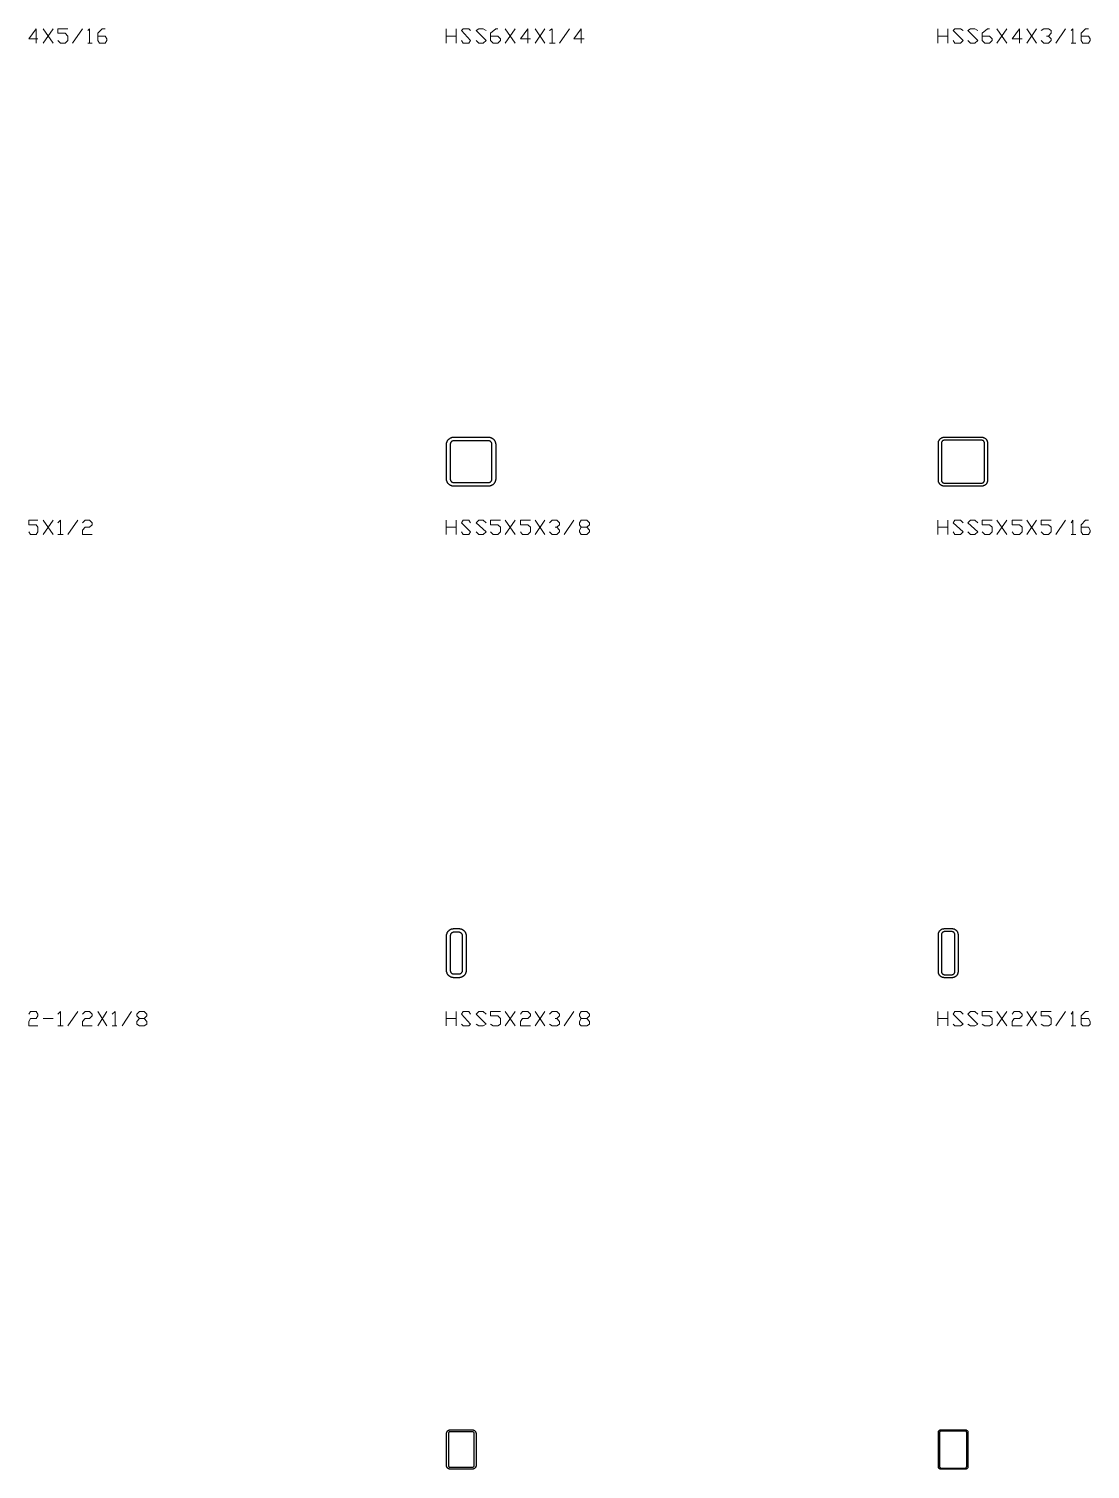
# Model space of a CAD drawing. Header units: inches. Extents: x 0 to 975, y -1305 to 34.
# Drawn here: x 607.5 to 715.4, y -1100 to -953.5 of the extents above; entities that cross this region are included whole.
import ezdxf

# ---------------------------------------------------------------- set-up
doc = ezdxf.new("R2010")
doc.units = ezdxf.units.IN
doc.header["$MEASUREMENT"] = 0
doc.layers.add('AISC_STEEL', color=7, linetype='Continuous')

msp = doc.modelspace()

# ---------------------------------------------------------------- linework, layer by layer
at = {"color": 3, "lineweight": 0}
for p, q in [((609.01, -953.46), (610.03, -954.94)), ((609.01, -954.94), (610.03, -953.46)), ((611.97, -954.94), (612.98, -953.46)), ((649.96, -954.94), (649.96, -953.46)), ((650.97, -953.46), (650.97, -954.94)), ((655.95, -953.46), (656.97, -954.94)), ((655.95, -954.94), (656.97, -953.46)), ((659, -953.46), (660.01, -954.94)), ((659, -954.94), (660.01, -953.46)), ((661.49, -954.94), (662.5, -953.46)), ((699.94, -954.94), (699.94, -953.46)), ((700.95, -953.46), (700.95, -954.94)), ((705.93, -953.46), (706.95, -954.94)), ((705.93, -954.94), (706.95, -953.46)), ((708.98, -953.46), (709.99, -954.94)), ((708.98, -954.94), (709.99, -953.46)), ((711.93, -954.94), (712.94, -953.46)), ((613.53, -954.94), (613.99, -954.94)), ((649.96, -954.2), (650.97, -954.2)), ((660.47, -954.94), (661.03, -954.94)), ((699.94, -954.2), (700.95, -954.2)), ((713.5, -954.94), (713.96, -954.94)), ((609.01, -1003.44), (610.03, -1004.92)), ((609.01, -1004.92), (610.03, -1003.44)), ((611.5, -1004.92), (612.52, -1003.44)), ((649.96, -1004.92), (649.96, -1003.44)), ((650.97, -1003.44), (650.97, -1004.92)), ((655.95, -1003.44), (656.97, -1004.92)), ((655.95, -1004.92), (656.97, -1003.44)), ((659, -1003.44), (660.01, -1004.92)), ((659, -1004.92), (660.01, -1003.44)), ((661.95, -1004.92), (662.96, -1003.44)), ((699.94, -1004.92), (699.94, -1003.44)), ((700.95, -1003.44), (700.95, -1004.92)), ((705.93, -1003.44), (706.95, -1004.92)), ((705.93, -1004.92), (706.95, -1003.44)), ((708.98, -1003.44), (709.99, -1004.92)), ((708.98, -1004.92), (709.99, -1003.44)), ((711.93, -1004.92), (712.94, -1003.44)), ((610.49, -1004.92), (611.04, -1004.92)), ((649.96, -1004.18), (650.97, -1004.18)), ((699.94, -1004.18), (700.95, -1004.18)), ((713.5, -1004.92), (713.96, -1004.92)), ((611.5, -1054.9), (612.52, -1053.43)), ((614.55, -1053.43), (615.47, -1054.9)), ((614.55, -1054.9), (615.47, -1053.43)), ((617.04, -1054.9), (617.96, -1053.43)), ((649.96, -1054.9), (649.96, -1053.43)), ((650.97, -1053.43), (650.97, -1054.9)), ((655.95, -1053.43), (656.97, -1054.9)), ((655.95, -1054.9), (656.97, -1053.43)), ((659, -1053.43), (660.01, -1054.9)), ((659, -1054.9), (660.01, -1053.43)), ((661.95, -1054.9), (662.96, -1053.43)), ((699.94, -1054.9), (699.94, -1053.43)), ((700.95, -1053.43), (700.95, -1054.9)), ((705.93, -1053.43), (706.95, -1054.9)), ((705.93, -1054.9), (706.95, -1053.43)), ((708.98, -1053.43), (709.99, -1054.9)), ((708.98, -1054.9), (709.99, -1053.43)), ((711.93, -1054.9), (712.94, -1053.43)), ((609.01, -1054.16), (610.03, -1054.16)), ((610.49, -1054.9), (611.04, -1054.9)), ((616.02, -1054.9), (616.48, -1054.9)), ((649.96, -1054.16), (650.97, -1054.16)), ((699.94, -1054.16), (700.95, -1054.16)), ((713.5, -1054.9), (713.96, -1054.9))]:
    msp.add_line(p, q, dxfattribs=at)
for points in [[(608.46, -954.48), (607.54, -954.48), (608.28, -953.46), (608.28, -954.94)], [(610.49, -954.66), (610.77, -954.94), (611.23, -954.94), (611.5, -954.66), (611.5, -954.2), (611.23, -953.92), (610.49, -953.92), (610.49, -953.46), (611.5, -953.46)], [(613.53, -953.65), (613.72, -953.46), (613.72, -954.94)], [(614.55, -954.2), (615.29, -954.2), (615.47, -954.48), (615.47, -954.66), (615.29, -954.94), (614.73, -954.94), (614.55, -954.66), (614.55, -953.92), (615.01, -953.46), (615.29, -953.46)], [(651.53, -954.66), (651.71, -954.94), (652.26, -954.94), (652.45, -954.66), (651.53, -953.65), (651.71, -953.46), (652.26, -953.46), (652.45, -953.65)], [(653, -954.66), (653.28, -954.94), (653.74, -954.94), (654.02, -954.66), (653, -953.65), (653.28, -953.46), (653.74, -953.46), (654.02, -953.65)], [(654.48, -954.2), (655.22, -954.2), (655.49, -954.48), (655.49, -954.66), (655.22, -954.94), (654.75, -954.94), (654.48, -954.66), (654.48, -953.92), (655.03, -953.46), (655.22, -953.46)], [(658.54, -954.48), (657.52, -954.48), (658.26, -953.46), (658.26, -954.94)], [(660.47, -953.65), (660.75, -953.46), (660.75, -954.94)], [(663.98, -954.48), (662.96, -954.48), (663.7, -953.46), (663.7, -954.94)], [(701.51, -954.66), (701.69, -954.94), (702.25, -954.94), (702.52, -954.66), (701.51, -953.65), (701.69, -953.46), (702.25, -953.46), (702.52, -953.65)], [(702.98, -954.66), (703.26, -954.94), (703.72, -954.94), (704, -954.66), (702.98, -953.65), (703.26, -953.46), (703.72, -953.46), (704, -953.65)], [(704.46, -954.2), (705.2, -954.2), (705.47, -954.48), (705.47, -954.66), (705.2, -954.94), (704.74, -954.94), (704.46, -954.66), (704.46, -953.92), (705.01, -953.46), (705.2, -953.46)], [(708.52, -954.48), (707.5, -954.48), (708.24, -953.46), (708.24, -954.94)], [(710.45, -953.65), (710.73, -953.46), (711.19, -953.46), (711.47, -953.65), (711.47, -953.92), (711.19, -954.2), (711.01, -954.2)], [(713.5, -953.65), (713.68, -953.46), (713.68, -954.94)], [(714.51, -954.2), (715.25, -954.2), (715.43, -954.48), (715.43, -954.66), (715.25, -954.94), (714.7, -954.94), (714.51, -954.66), (714.51, -953.92), (714.97, -953.46), (715.25, -953.46)], [(711.19, -954.2), (711.47, -954.48), (711.47, -954.66), (711.19, -954.94), (710.73, -954.94), (710.45, -954.66)], [(607.54, -1004.64), (607.72, -1004.92), (608.28, -1004.92), (608.46, -1004.64), (608.46, -1004.18), (608.28, -1003.91), (607.54, -1003.91), (607.54, -1003.44), (608.46, -1003.44)], [(610.49, -1003.72), (610.77, -1003.44), (610.77, -1004.92)], [(612.98, -1003.72), (613.26, -1003.44), (613.72, -1003.44), (613.99, -1003.72), (613.99, -1003.91), (613.72, -1004.18), (613.26, -1004.18), (612.98, -1004.46), (612.98, -1004.92), (613.99, -1004.92)], [(651.53, -1004.64), (651.71, -1004.92), (652.26, -1004.92), (652.45, -1004.64), (651.53, -1003.72), (651.71, -1003.44), (652.26, -1003.44), (652.45, -1003.72)], [(653, -1004.64), (653.28, -1004.92), (653.74, -1004.92), (654.02, -1004.64), (653, -1003.72), (653.28, -1003.44), (653.74, -1003.44), (654.02, -1003.72)], [(654.48, -1004.64), (654.75, -1004.92), (655.22, -1004.92), (655.49, -1004.64), (655.49, -1004.18), (655.22, -1003.91), (654.48, -1003.91), (654.48, -1003.44), (655.49, -1003.44)], [(657.52, -1004.64), (657.71, -1004.92), (658.26, -1004.92), (658.54, -1004.64), (658.54, -1004.18), (658.26, -1003.91), (657.52, -1003.91), (657.52, -1003.44), (658.54, -1003.44)], [(660.47, -1003.72), (660.75, -1003.44), (661.21, -1003.44), (661.49, -1003.72), (661.49, -1003.91), (661.21, -1004.18), (661.03, -1004.18)], [(664.25, -1004.18), (664.53, -1004.46), (664.53, -1004.64), (664.25, -1004.92), (663.7, -1004.92), (663.51, -1004.64), (663.51, -1004.46), (663.7, -1004.18), (664.25, -1004.18), (664.53, -1003.91), (664.53, -1003.72), (664.25, -1003.44), (663.7, -1003.44), (663.51, -1003.72), (663.51, -1003.91), (663.7, -1004.18)], [(701.51, -1004.64), (701.69, -1004.92), (702.25, -1004.92), (702.52, -1004.64), (701.51, -1003.72), (701.69, -1003.44), (702.25, -1003.44), (702.52, -1003.72)], [(702.98, -1004.64), (703.26, -1004.92), (703.72, -1004.92), (704, -1004.64), (702.98, -1003.72), (703.26, -1003.44), (703.72, -1003.44), (704, -1003.72)], [(704.46, -1004.64), (704.74, -1004.92), (705.2, -1004.92), (705.47, -1004.64), (705.47, -1004.18), (705.2, -1003.91), (704.46, -1003.91), (704.46, -1003.44), (705.47, -1003.44)], [(707.5, -1004.64), (707.69, -1004.92), (708.24, -1004.92), (708.52, -1004.64), (708.52, -1004.18), (708.24, -1003.91), (707.5, -1003.91), (707.5, -1003.44), (708.52, -1003.44)], [(710.45, -1004.64), (710.73, -1004.92), (711.19, -1004.92), (711.47, -1004.64), (711.47, -1004.18), (711.19, -1003.91), (710.45, -1003.91), (710.45, -1003.44), (711.47, -1003.44)], [(713.5, -1003.72), (713.68, -1003.44), (713.68, -1004.92)], [(714.51, -1004.18), (715.25, -1004.18), (715.43, -1004.46), (715.43, -1004.64), (715.25, -1004.92), (714.7, -1004.92), (714.51, -1004.64), (714.51, -1003.91), (714.97, -1003.44), (715.25, -1003.44)], [(661.21, -1004.18), (661.49, -1004.46), (661.49, -1004.64), (661.21, -1004.92), (660.75, -1004.92), (660.47, -1004.64)], [(607.54, -1053.7), (607.72, -1053.43), (608.28, -1053.43), (608.46, -1053.7), (608.46, -1053.89), (608.28, -1054.16), (607.72, -1054.16), (607.54, -1054.44), (607.54, -1054.9), (608.46, -1054.9)], [(610.49, -1053.7), (610.77, -1053.43), (610.77, -1054.9)], [(612.98, -1053.7), (613.26, -1053.43), (613.72, -1053.43), (613.99, -1053.7), (613.99, -1053.89), (613.72, -1054.16), (613.26, -1054.16), (612.98, -1054.44), (612.98, -1054.9), (613.99, -1054.9)], [(616.02, -1053.7), (616.3, -1053.43), (616.3, -1054.9)], [(619.25, -1054.16), (619.53, -1054.44), (619.53, -1054.72), (619.25, -1054.9), (618.79, -1054.9), (618.51, -1054.72), (618.51, -1054.44), (618.79, -1054.16), (619.25, -1054.16), (619.53, -1053.89), (619.53, -1053.7), (619.25, -1053.43), (618.79, -1053.43), (618.51, -1053.7), (618.51, -1053.89), (618.79, -1054.16)], [(651.53, -1054.72), (651.71, -1054.9), (652.26, -1054.9), (652.45, -1054.72), (651.53, -1053.7), (651.71, -1053.43), (652.26, -1053.43), (652.45, -1053.7)], [(653, -1054.72), (653.28, -1054.9), (653.74, -1054.9), (654.02, -1054.72), (653, -1053.7), (653.28, -1053.43), (653.74, -1053.43), (654.02, -1053.7)], [(654.48, -1054.72), (654.75, -1054.9), (655.22, -1054.9), (655.49, -1054.72), (655.49, -1054.16), (655.22, -1053.89), (654.48, -1053.89), (654.48, -1053.43), (655.49, -1053.43)], [(657.52, -1053.7), (657.71, -1053.43), (658.26, -1053.43), (658.54, -1053.7), (658.54, -1053.89), (658.26, -1054.16), (657.71, -1054.16), (657.52, -1054.44), (657.52, -1054.9), (658.54, -1054.9)], [(660.47, -1053.7), (660.75, -1053.43), (661.21, -1053.43), (661.49, -1053.7), (661.49, -1053.89), (661.21, -1054.16), (661.03, -1054.16)], [(664.25, -1054.16), (664.53, -1054.44), (664.53, -1054.72), (664.25, -1054.9), (663.7, -1054.9), (663.51, -1054.72), (663.51, -1054.44), (663.7, -1054.16), (664.25, -1054.16), (664.53, -1053.89), (664.53, -1053.7), (664.25, -1053.43), (663.7, -1053.43), (663.51, -1053.7), (663.51, -1053.89), (663.7, -1054.16)], [(701.51, -1054.72), (701.69, -1054.9), (702.25, -1054.9), (702.52, -1054.72), (701.51, -1053.7), (701.69, -1053.43), (702.25, -1053.43), (702.52, -1053.7)], [(702.98, -1054.72), (703.26, -1054.9), (703.72, -1054.9), (704, -1054.72), (702.98, -1053.7), (703.26, -1053.43), (703.72, -1053.43), (704, -1053.7)], [(704.46, -1054.72), (704.74, -1054.9), (705.2, -1054.9), (705.47, -1054.72), (705.47, -1054.16), (705.2, -1053.89), (704.46, -1053.89), (704.46, -1053.43), (705.47, -1053.43)], [(707.5, -1053.7), (707.69, -1053.43), (708.24, -1053.43), (708.52, -1053.7), (708.52, -1053.89), (708.24, -1054.16), (707.69, -1054.16), (707.5, -1054.44), (707.5, -1054.9), (708.52, -1054.9)], [(710.45, -1054.72), (710.73, -1054.9), (711.19, -1054.9), (711.47, -1054.72), (711.47, -1054.16), (711.19, -1053.89), (710.45, -1053.89), (710.45, -1053.43), (711.47, -1053.43)], [(713.5, -1053.7), (713.68, -1053.43), (713.68, -1054.9)], [(714.51, -1054.16), (715.25, -1054.16), (715.43, -1054.44), (715.43, -1054.72), (715.25, -1054.9), (714.7, -1054.9), (714.51, -1054.72), (714.51, -1053.89), (714.97, -1053.43), (715.25, -1053.43)], [(661.21, -1054.16), (661.49, -1054.44), (661.49, -1054.72), (661.21, -1054.9), (660.75, -1054.9), (660.47, -1054.72)]]:
    msp.add_lwpolyline(points, dxfattribs=at)
at = {"layer": 'AISC_STEEL'}
for points in [[(654.25, -995), (654.28, -995), (654.31, -995), (654.34, -995.01), (654.37, -995.01), (654.4, -995.01), (654.43, -995.02), (654.45, -995.03), (654.48, -995.04), (654.51, -995.05), (654.54, -995.06), (654.56, -995.07), (654.59, -995.08), (654.62, -995.1), (654.64, -995.11), (654.67, -995.13), (654.69, -995.14), (654.71, -995.16), (654.74, -995.18), (654.76, -995.2), (654.78, -995.22), (654.8, -995.24), (654.82, -995.26), (654.84, -995.29), (654.86, -995.31), (654.87, -995.33), (654.89, -995.36), (654.9, -995.38), (654.92, -995.41), (654.93, -995.44), (654.94, -995.46), (654.95, -995.49), (654.96, -995.52), (654.97, -995.55), (654.98, -995.57), (654.99, -995.6), (654.99, -995.63), (654.99, -995.66), (655, -995.69), (655, -995.72), (655, -995.75), (655, -999.25), (655, -999.28), (655, -999.31), (654.99, -999.34), (654.99, -999.37), (654.99, -999.4), (654.98, -999.43), (654.97, -999.45), (654.96, -999.48), (654.95, -999.51), (654.94, -999.54), (654.93, -999.56), (654.92, -999.59), (654.9, -999.62), (654.89, -999.64), (654.87, -999.67), (654.86, -999.69), (654.84, -999.71), (654.82, -999.74), (654.8, -999.76), (654.78, -999.78), (654.76, -999.8), (654.74, -999.82), (654.71, -999.84), (654.69, -999.86), (654.67, -999.87), (654.64, -999.89), (654.62, -999.9), (654.59, -999.92), (654.56, -999.93), (654.54, -999.94), (654.51, -999.95), (654.48, -999.96), (654.45, -999.97), (654.43, -999.98), (654.4, -999.99), (654.37, -999.99), (654.34, -999.99), (654.31, -1000), (654.28, -1000), (654.25, -1000), (650.75, -1000), (650.72, -1000), (650.69, -1000), (650.66, -999.99), (650.63, -999.99), (650.6, -999.99), (650.57, -999.98), (650.55, -999.97), (650.52, -999.96), (650.49, -999.95), (650.46, -999.94), (650.44, -999.93), (650.41, -999.92), (650.38, -999.9), (650.36, -999.89), (650.33, -999.87), (650.31, -999.86), (650.29, -999.84), (650.26, -999.82), (650.24, -999.8), (650.22, -999.78), (650.2, -999.76), (650.18, -999.74), (650.16, -999.71), (650.14, -999.69), (650.13, -999.67), (650.11, -999.64), (650.1, -999.62), (650.08, -999.59), (650.07, -999.56), (650.06, -999.54), (650.05, -999.51), (650.04, -999.48), (650.03, -999.45), (650.02, -999.43), (650.01, -999.4), (650.01, -999.37), (650.01, -999.34), (650, -999.31), (650, -999.28), (650, -999.25), (650, -995.75), (650, -995.72), (650, -995.69), (650.01, -995.66), (650.01, -995.63), (650.01, -995.6), (650.02, -995.57), (650.03, -995.55), (650.04, -995.52), (650.05, -995.49), (650.06, -995.46), (650.07, -995.44), (650.08, -995.41), (650.1, -995.38), (650.11, -995.36), (650.13, -995.33), (650.14, -995.31), (650.16, -995.29), (650.18, -995.26), (650.2, -995.24), (650.22, -995.22), (650.24, -995.2), (650.26, -995.18), (650.29, -995.16), (650.31, -995.14), (650.33, -995.13), (650.36, -995.11), (650.38, -995.1), (650.41, -995.08), (650.44, -995.07), (650.46, -995.06), (650.49, -995.05), (650.52, -995.04), (650.55, -995.03), (650.57, -995.02), (650.6, -995.01), (650.63, -995.01), (650.66, -995.01), (650.69, -995), (650.72, -995), (650.75, -995)], [(650.75, -995.38), (650.72, -995.38), (650.69, -995.38), (650.66, -995.39), (650.63, -995.39), (650.61, -995.4), (650.58, -995.42), (650.55, -995.43), (650.53, -995.45), (650.51, -995.46), (650.48, -995.48), (650.46, -995.51), (650.45, -995.53), (650.43, -995.55), (650.42, -995.58), (650.4, -995.61), (650.39, -995.63), (650.39, -995.66), (650.38, -995.69), (650.38, -995.72), (650.38, -995.75), (650.38, -999.25), (650.38, -999.28), (650.38, -999.31), (650.39, -999.34), (650.39, -999.37), (650.4, -999.39), (650.42, -999.42), (650.43, -999.45), (650.45, -999.47), (650.46, -999.49), (650.48, -999.52), (650.51, -999.54), (650.53, -999.55), (650.55, -999.57), (650.58, -999.58), (650.61, -999.6), (650.63, -999.61), (650.66, -999.61), (650.69, -999.62), (650.72, -999.62), (650.75, -999.62), (654.25, -999.62), (654.28, -999.62), (654.31, -999.62), (654.34, -999.61), (654.37, -999.61), (654.39, -999.6), (654.42, -999.58), (654.45, -999.57), (654.47, -999.55), (654.49, -999.54), (654.52, -999.52), (654.54, -999.49), (654.55, -999.47), (654.57, -999.45), (654.58, -999.42), (654.6, -999.39), (654.61, -999.37), (654.61, -999.34), (654.62, -999.31), (654.62, -999.28), (654.62, -999.25), (654.62, -995.75), (654.62, -995.72), (654.62, -995.69), (654.61, -995.66), (654.61, -995.63), (654.6, -995.61), (654.58, -995.58), (654.57, -995.55), (654.55, -995.53), (654.54, -995.51), (654.52, -995.48), (654.49, -995.46), (654.47, -995.45), (654.45, -995.43), (654.42, -995.42), (654.39, -995.4), (654.37, -995.39), (654.34, -995.39), (654.31, -995.38), (654.28, -995.38), (654.25, -995.38)], [(704.38, -995), (704.4, -995), (704.43, -995), (704.46, -995.01), (704.49, -995.01), (704.52, -995.02), (704.55, -995.03), (704.58, -995.03), (704.61, -995.04), (704.63, -995.06), (704.66, -995.07), (704.69, -995.08), (704.71, -995.1), (704.74, -995.12), (704.76, -995.13), (704.78, -995.15), (704.81, -995.17), (704.83, -995.19), (704.85, -995.22), (704.87, -995.24), (704.88, -995.26), (704.9, -995.29), (704.92, -995.31), (704.93, -995.34), (704.94, -995.37), (704.96, -995.39), (704.97, -995.42), (704.97, -995.45), (704.98, -995.48), (704.99, -995.51), (704.99, -995.54), (705, -995.57), (705, -995.6), (705, -995.62), (705, -999.38), (705, -999.4), (705, -999.43), (704.99, -999.46), (704.99, -999.49), (704.98, -999.52), (704.97, -999.55), (704.97, -999.58), (704.96, -999.61), (704.94, -999.63), (704.93, -999.66), (704.92, -999.69), (704.9, -999.71), (704.88, -999.74), (704.87, -999.76), (704.85, -999.78), (704.83, -999.81), (704.81, -999.83), (704.78, -999.85), (704.76, -999.87), (704.74, -999.88), (704.71, -999.9), (704.69, -999.92), (704.66, -999.93), (704.63, -999.94), (704.61, -999.96), (704.58, -999.97), (704.55, -999.97), (704.52, -999.98), (704.49, -999.99), (704.46, -999.99), (704.43, -1000), (704.4, -1000), (704.38, -1000), (700.62, -1000), (700.6, -1000), (700.57, -1000), (700.54, -999.99), (700.51, -999.99), (700.48, -999.98), (700.45, -999.97), (700.42, -999.97), (700.39, -999.96), (700.37, -999.94), (700.34, -999.93), (700.31, -999.92), (700.29, -999.9), (700.26, -999.88), (700.24, -999.87), (700.22, -999.85), (700.19, -999.83), (700.17, -999.81), (700.15, -999.78), (700.13, -999.76), (700.12, -999.74), (700.1, -999.71), (700.08, -999.69), (700.07, -999.66), (700.06, -999.63), (700.04, -999.61), (700.03, -999.58), (700.03, -999.55), (700.02, -999.52), (700.01, -999.49), (700.01, -999.46), (700, -999.43), (700, -999.4), (700, -999.38), (700, -995.62), (700, -995.6), (700, -995.57), (700.01, -995.54), (700.01, -995.51), (700.02, -995.48), (700.03, -995.45), (700.03, -995.42), (700.04, -995.39), (700.06, -995.37), (700.07, -995.34), (700.08, -995.31), (700.1, -995.29), (700.12, -995.26), (700.13, -995.24), (700.15, -995.22), (700.17, -995.19), (700.19, -995.17), (700.22, -995.15), (700.24, -995.13), (700.26, -995.12), (700.29, -995.1), (700.31, -995.08), (700.34, -995.07), (700.37, -995.06), (700.39, -995.04), (700.42, -995.03), (700.45, -995.03), (700.48, -995.02), (700.51, -995.01), (700.54, -995.01), (700.57, -995), (700.6, -995), (700.62, -995)], [(700.62, -995.31), (700.6, -995.31), (700.57, -995.32), (700.54, -995.32), (700.51, -995.33), (700.49, -995.35), (700.46, -995.36), (700.44, -995.38), (700.41, -995.39), (700.39, -995.41), (700.38, -995.44), (700.36, -995.46), (700.35, -995.49), (700.33, -995.51), (700.32, -995.54), (700.32, -995.57), (700.31, -995.6), (700.31, -995.62), (700.31, -999.38), (700.31, -999.4), (700.32, -999.43), (700.32, -999.46), (700.33, -999.49), (700.35, -999.51), (700.36, -999.54), (700.38, -999.56), (700.39, -999.59), (700.41, -999.61), (700.44, -999.62), (700.46, -999.64), (700.49, -999.65), (700.51, -999.67), (700.54, -999.68), (700.57, -999.68), (700.6, -999.69), (700.62, -999.69), (704.38, -999.69), (704.4, -999.69), (704.43, -999.68), (704.46, -999.68), (704.49, -999.67), (704.51, -999.65), (704.54, -999.64), (704.56, -999.62), (704.59, -999.61), (704.61, -999.59), (704.62, -999.56), (704.64, -999.54), (704.65, -999.51), (704.67, -999.49), (704.68, -999.46), (704.68, -999.43), (704.69, -999.4), (704.69, -999.38), (704.69, -995.62), (704.69, -995.6), (704.68, -995.57), (704.68, -995.54), (704.67, -995.51), (704.65, -995.49), (704.64, -995.46), (704.62, -995.44), (704.61, -995.41), (704.59, -995.39), (704.56, -995.38), (704.54, -995.36), (704.51, -995.35), (704.49, -995.33), (704.46, -995.32), (704.43, -995.32), (704.4, -995.31), (704.38, -995.31)], [(651.25, -1045), (651.28, -1045), (651.31, -1045), (651.34, -1045.01), (651.37, -1045.01), (651.4, -1045.01), (651.43, -1045.02), (651.45, -1045.03), (651.48, -1045.04), (651.51, -1045.05), (651.54, -1045.06), (651.56, -1045.07), (651.59, -1045.08), (651.62, -1045.1), (651.64, -1045.11), (651.67, -1045.13), (651.69, -1045.14), (651.71, -1045.16), (651.74, -1045.18), (651.76, -1045.2), (651.78, -1045.22), (651.8, -1045.24), (651.82, -1045.26), (651.84, -1045.29), (651.86, -1045.31), (651.87, -1045.33), (651.89, -1045.36), (651.9, -1045.38), (651.92, -1045.41), (651.93, -1045.44), (651.94, -1045.46), (651.95, -1045.49), (651.96, -1045.52), (651.97, -1045.55), (651.98, -1045.57), (651.99, -1045.6), (651.99, -1045.63), (651.99, -1045.66), (652, -1045.69), (652, -1045.72), (652, -1045.75), (652, -1049.25), (652, -1049.28), (652, -1049.31), (651.99, -1049.34), (651.99, -1049.37), (651.99, -1049.4), (651.98, -1049.43), (651.97, -1049.45), (651.96, -1049.48), (651.95, -1049.51), (651.94, -1049.54), (651.93, -1049.56), (651.92, -1049.59), (651.9, -1049.62), (651.89, -1049.64), (651.87, -1049.67), (651.86, -1049.69), (651.84, -1049.71), (651.82, -1049.74), (651.8, -1049.76), (651.78, -1049.78), (651.76, -1049.8), (651.74, -1049.82), (651.71, -1049.84), (651.69, -1049.86), (651.67, -1049.87), (651.64, -1049.89), (651.62, -1049.9), (651.59, -1049.92), (651.56, -1049.93), (651.54, -1049.94), (651.51, -1049.95), (651.48, -1049.96), (651.45, -1049.97), (651.43, -1049.98), (651.4, -1049.99), (651.37, -1049.99), (651.34, -1049.99), (651.31, -1050), (651.28, -1050), (651.25, -1050), (650.75, -1050), (650.72, -1050), (650.69, -1050), (650.66, -1049.99), (650.63, -1049.99), (650.6, -1049.99), (650.57, -1049.98), (650.55, -1049.97), (650.52, -1049.96), (650.49, -1049.95), (650.46, -1049.94), (650.44, -1049.93), (650.41, -1049.92), (650.38, -1049.9), (650.36, -1049.89), (650.33, -1049.87), (650.31, -1049.86), (650.29, -1049.84), (650.26, -1049.82), (650.24, -1049.8), (650.22, -1049.78), (650.2, -1049.76), (650.18, -1049.74), (650.16, -1049.71), (650.14, -1049.69), (650.13, -1049.67), (650.11, -1049.64), (650.1, -1049.62), (650.08, -1049.59), (650.07, -1049.56), (650.06, -1049.54), (650.05, -1049.51), (650.04, -1049.48), (650.03, -1049.45), (650.02, -1049.43), (650.01, -1049.4), (650.01, -1049.37), (650.01, -1049.34), (650, -1049.31), (650, -1049.28), (650, -1049.25), (650, -1045.75), (650, -1045.72), (650, -1045.69), (650.01, -1045.66), (650.01, -1045.63), (650.01, -1045.6), (650.02, -1045.57), (650.03, -1045.55), (650.04, -1045.52), (650.05, -1045.49), (650.06, -1045.46), (650.07, -1045.44), (650.08, -1045.41), (650.1, -1045.38), (650.11, -1045.36), (650.13, -1045.33), (650.14, -1045.31), (650.16, -1045.29), (650.18, -1045.26), (650.2, -1045.24), (650.22, -1045.22), (650.24, -1045.2), (650.26, -1045.18), (650.29, -1045.16), (650.31, -1045.14), (650.33, -1045.13), (650.36, -1045.11), (650.38, -1045.1), (650.41, -1045.08), (650.44, -1045.07), (650.46, -1045.06), (650.49, -1045.05), (650.52, -1045.04), (650.55, -1045.03), (650.57, -1045.02), (650.6, -1045.01), (650.63, -1045.01), (650.66, -1045.01), (650.69, -1045), (650.72, -1045), (650.75, -1045)], [(650.75, -1045.38), (650.72, -1045.38), (650.69, -1045.38), (650.66, -1045.39), (650.63, -1045.39), (650.61, -1045.4), (650.58, -1045.42), (650.55, -1045.43), (650.53, -1045.45), (650.51, -1045.46), (650.48, -1045.48), (650.46, -1045.51), (650.45, -1045.53), (650.43, -1045.55), (650.42, -1045.58), (650.4, -1045.61), (650.39, -1045.63), (650.39, -1045.66), (650.38, -1045.69), (650.38, -1045.72), (650.38, -1045.75), (650.38, -1049.25), (650.38, -1049.28), (650.38, -1049.31), (650.39, -1049.34), (650.39, -1049.37), (650.4, -1049.39), (650.42, -1049.42), (650.43, -1049.45), (650.45, -1049.47), (650.46, -1049.49), (650.48, -1049.52), (650.51, -1049.54), (650.53, -1049.55), (650.55, -1049.57), (650.58, -1049.58), (650.61, -1049.6), (650.63, -1049.61), (650.66, -1049.61), (650.69, -1049.62), (650.72, -1049.62), (650.75, -1049.62), (651.25, -1049.62), (651.28, -1049.62), (651.31, -1049.62), (651.34, -1049.61), (651.37, -1049.61), (651.39, -1049.6), (651.42, -1049.58), (651.45, -1049.57), (651.47, -1049.55), (651.49, -1049.54), (651.52, -1049.52), (651.54, -1049.49), (651.55, -1049.47), (651.57, -1049.45), (651.58, -1049.42), (651.6, -1049.39), (651.61, -1049.37), (651.61, -1049.34), (651.62, -1049.31), (651.62, -1049.28), (651.62, -1049.25), (651.62, -1045.75), (651.62, -1045.72), (651.62, -1045.69), (651.61, -1045.66), (651.61, -1045.63), (651.6, -1045.61), (651.58, -1045.58), (651.57, -1045.55), (651.55, -1045.53), (651.54, -1045.51), (651.52, -1045.48), (651.49, -1045.46), (651.47, -1045.45), (651.45, -1045.43), (651.42, -1045.42), (651.39, -1045.4), (651.37, -1045.39), (651.34, -1045.39), (651.31, -1045.38), (651.28, -1045.38), (651.25, -1045.38)], [(701.38, -1045), (701.4, -1045), (701.43, -1045), (701.46, -1045.01), (701.49, -1045.01), (701.52, -1045.02), (701.55, -1045.03), (701.58, -1045.03), (701.61, -1045.04), (701.63, -1045.06), (701.66, -1045.07), (701.69, -1045.08), (701.71, -1045.1), (701.74, -1045.12), (701.76, -1045.13), (701.78, -1045.15), (701.81, -1045.17), (701.83, -1045.19), (701.85, -1045.22), (701.87, -1045.24), (701.88, -1045.26), (701.9, -1045.29), (701.92, -1045.31), (701.93, -1045.34), (701.94, -1045.37), (701.96, -1045.39), (701.97, -1045.42), (701.97, -1045.45), (701.98, -1045.48), (701.99, -1045.51), (701.99, -1045.54), (702, -1045.57), (702, -1045.6), (702, -1045.62), (702, -1049.38), (702, -1049.4), (702, -1049.43), (701.99, -1049.46), (701.99, -1049.49), (701.98, -1049.52), (701.97, -1049.55), (701.97, -1049.58), (701.96, -1049.61), (701.94, -1049.63), (701.93, -1049.66), (701.92, -1049.69), (701.9, -1049.71), (701.88, -1049.74), (701.87, -1049.76), (701.85, -1049.78), (701.83, -1049.81), (701.81, -1049.83), (701.78, -1049.85), (701.76, -1049.87), (701.74, -1049.88), (701.71, -1049.9), (701.69, -1049.92), (701.66, -1049.93), (701.63, -1049.94), (701.61, -1049.96), (701.58, -1049.97), (701.55, -1049.97), (701.52, -1049.98), (701.49, -1049.99), (701.46, -1049.99), (701.43, -1050), (701.4, -1050), (701.38, -1050), (700.62, -1050), (700.6, -1050), (700.57, -1050), (700.54, -1049.99), (700.51, -1049.99), (700.48, -1049.98), (700.45, -1049.97), (700.42, -1049.97), (700.39, -1049.96), (700.37, -1049.94), (700.34, -1049.93), (700.31, -1049.92), (700.29, -1049.9), (700.26, -1049.88), (700.24, -1049.87), (700.22, -1049.85), (700.19, -1049.83), (700.17, -1049.81), (700.15, -1049.78), (700.13, -1049.76), (700.12, -1049.74), (700.1, -1049.71), (700.08, -1049.69), (700.07, -1049.66), (700.06, -1049.63), (700.04, -1049.61), (700.03, -1049.58), (700.03, -1049.55), (700.02, -1049.52), (700.01, -1049.49), (700.01, -1049.46), (700, -1049.43), (700, -1049.4), (700, -1049.38), (700, -1045.62), (700, -1045.6), (700, -1045.57), (700.01, -1045.54), (700.01, -1045.51), (700.02, -1045.48), (700.03, -1045.45), (700.03, -1045.42), (700.04, -1045.39), (700.06, -1045.37), (700.07, -1045.34), (700.08, -1045.31), (700.1, -1045.29), (700.12, -1045.26), (700.13, -1045.24), (700.15, -1045.22), (700.17, -1045.19), (700.19, -1045.17), (700.22, -1045.15), (700.24, -1045.13), (700.26, -1045.12), (700.29, -1045.1), (700.31, -1045.08), (700.34, -1045.07), (700.37, -1045.06), (700.39, -1045.04), (700.42, -1045.03), (700.45, -1045.03), (700.48, -1045.02), (700.51, -1045.01), (700.54, -1045.01), (700.57, -1045), (700.6, -1045), (700.62, -1045)], [(700.62, -1045.31), (700.6, -1045.31), (700.57, -1045.32), (700.54, -1045.32), (700.51, -1045.33), (700.49, -1045.35), (700.46, -1045.36), (700.44, -1045.38), (700.41, -1045.39), (700.39, -1045.41), (700.38, -1045.44), (700.36, -1045.46), (700.35, -1045.49), (700.33, -1045.51), (700.32, -1045.54), (700.32, -1045.57), (700.31, -1045.6), (700.31, -1045.62), (700.31, -1049.38), (700.31, -1049.4), (700.32, -1049.43), (700.32, -1049.46), (700.33, -1049.49), (700.35, -1049.51), (700.36, -1049.54), (700.38, -1049.56), (700.39, -1049.59), (700.41, -1049.61), (700.44, -1049.62), (700.46, -1049.64), (700.49, -1049.65), (700.51, -1049.67), (700.54, -1049.68), (700.57, -1049.68), (700.6, -1049.69), (700.62, -1049.69), (701.38, -1049.69), (701.4, -1049.69), (701.43, -1049.68), (701.46, -1049.68), (701.49, -1049.67), (701.51, -1049.65), (701.54, -1049.64), (701.56, -1049.62), (701.59, -1049.61), (701.61, -1049.59), (701.62, -1049.56), (701.64, -1049.54), (701.65, -1049.51), (701.67, -1049.49), (701.68, -1049.46), (701.68, -1049.43), (701.69, -1049.4), (701.69, -1049.38), (701.69, -1045.62), (701.69, -1045.6), (701.68, -1045.57), (701.68, -1045.54), (701.67, -1045.51), (701.65, -1045.49), (701.64, -1045.46), (701.62, -1045.44), (701.61, -1045.41), (701.59, -1045.39), (701.56, -1045.38), (701.54, -1045.36), (701.51, -1045.35), (701.49, -1045.33), (701.46, -1045.32), (701.43, -1045.32), (701.4, -1045.31), (701.38, -1045.31)], [(652.62, -1096), (652.65, -1096), (652.68, -1096), (652.71, -1096.01), (652.74, -1096.02), (652.77, -1096.03), (652.8, -1096.04), (652.82, -1096.06), (652.85, -1096.07), (652.87, -1096.09), (652.89, -1096.11), (652.91, -1096.13), (652.93, -1096.15), (652.94, -1096.18), (652.96, -1096.2), (652.97, -1096.23), (652.98, -1096.26), (652.99, -1096.29), (653, -1096.32), (653, -1096.35), (653, -1096.38), (653, -1099.62), (653, -1099.65), (653, -1099.68), (652.99, -1099.71), (652.98, -1099.74), (652.97, -1099.77), (652.96, -1099.8), (652.94, -1099.82), (652.93, -1099.85), (652.91, -1099.87), (652.89, -1099.89), (652.87, -1099.91), (652.85, -1099.93), (652.82, -1099.94), (652.8, -1099.96), (652.77, -1099.97), (652.74, -1099.98), (652.71, -1099.99), (652.68, -1100), (652.65, -1100), (652.62, -1100), (650.38, -1100), (650.35, -1100), (650.32, -1100), (650.29, -1099.99), (650.26, -1099.98), (650.23, -1099.97), (650.2, -1099.96), (650.18, -1099.94), (650.15, -1099.93), (650.13, -1099.91), (650.11, -1099.89), (650.09, -1099.87), (650.07, -1099.85), (650.06, -1099.82), (650.04, -1099.8), (650.03, -1099.77), (650.02, -1099.74), (650.01, -1099.71), (650, -1099.68), (650, -1099.65), (650, -1099.62), (650, -1096.38), (650, -1096.35), (650, -1096.32), (650.01, -1096.29), (650.02, -1096.26), (650.03, -1096.23), (650.04, -1096.2), (650.06, -1096.18), (650.07, -1096.15), (650.09, -1096.13), (650.11, -1096.11), (650.13, -1096.09), (650.15, -1096.07), (650.18, -1096.06), (650.2, -1096.04), (650.23, -1096.03), (650.26, -1096.02), (650.29, -1096.01), (650.32, -1096), (650.35, -1096), (650.38, -1096)], [(702.75, -1096), (702.78, -1096), (702.81, -1096.01), (702.83, -1096.01), (702.86, -1096.02), (702.88, -1096.04), (702.91, -1096.05), (702.93, -1096.07), (702.95, -1096.09), (702.96, -1096.12), (702.98, -1096.14), (702.99, -1096.17), (702.99, -1096.19), (703, -1096.22), (703, -1096.25), (703, -1099.75), (703, -1099.78), (702.99, -1099.81), (702.99, -1099.83), (702.98, -1099.86), (702.96, -1099.88), (702.95, -1099.91), (702.93, -1099.93), (702.91, -1099.95), (702.88, -1099.96), (702.86, -1099.98), (702.83, -1099.99), (702.81, -1099.99), (702.78, -1100), (702.75, -1100), (700.25, -1100), (700.22, -1100), (700.19, -1099.99), (700.17, -1099.99), (700.14, -1099.98), (700.12, -1099.96), (700.09, -1099.95), (700.07, -1099.93), (700.05, -1099.91), (700.04, -1099.88), (700.02, -1099.86), (700.01, -1099.83), (700.01, -1099.81), (700, -1099.78), (700, -1099.75), (700, -1096.25), (700, -1096.22), (700.01, -1096.19), (700.01, -1096.17), (700.02, -1096.14), (700.04, -1096.12), (700.05, -1096.09), (700.07, -1096.07), (700.09, -1096.05), (700.12, -1096.04), (700.14, -1096.02), (700.17, -1096.01), (700.19, -1096.01), (700.22, -1096), (700.25, -1096)], [(650.38, -1096.19), (650.35, -1096.19), (650.33, -1096.19), (650.3, -1096.2), (650.28, -1096.21), (650.26, -1096.23), (650.24, -1096.24), (650.23, -1096.26), (650.21, -1096.28), (650.2, -1096.3), (650.19, -1096.33), (650.19, -1096.35), (650.19, -1096.38), (650.19, -1099.62), (650.19, -1099.65), (650.19, -1099.67), (650.2, -1099.7), (650.21, -1099.72), (650.23, -1099.74), (650.24, -1099.76), (650.26, -1099.77), (650.28, -1099.79), (650.3, -1099.8), (650.33, -1099.81), (650.35, -1099.81), (650.38, -1099.81), (652.62, -1099.81), (652.65, -1099.81), (652.67, -1099.81), (652.7, -1099.8), (652.72, -1099.79), (652.74, -1099.77), (652.76, -1099.76), (652.77, -1099.74), (652.79, -1099.72), (652.8, -1099.7), (652.81, -1099.67), (652.81, -1099.65), (652.81, -1099.62), (652.81, -1096.38), (652.81, -1096.35), (652.81, -1096.33), (652.8, -1096.3), (652.79, -1096.28), (652.77, -1096.26), (652.76, -1096.24), (652.74, -1096.23), (652.72, -1096.21), (652.7, -1096.2), (652.67, -1096.19), (652.65, -1096.19), (652.62, -1096.19)], [(700.25, -1096.12), (700.23, -1096.13), (700.22, -1096.13), (700.2, -1096.13), (700.19, -1096.14), (700.17, -1096.15), (700.16, -1096.16), (700.15, -1096.17), (700.14, -1096.19), (700.13, -1096.2), (700.13, -1096.22), (700.13, -1096.23), (700.12, -1096.25), (700.12, -1099.75), (700.13, -1099.77), (700.13, -1099.78), (700.13, -1099.8), (700.14, -1099.81), (700.15, -1099.83), (700.16, -1099.84), (700.17, -1099.85), (700.19, -1099.86), (700.2, -1099.87), (700.22, -1099.87), (700.23, -1099.87), (700.25, -1099.88), (702.75, -1099.88), (702.77, -1099.87), (702.78, -1099.87), (702.8, -1099.87), (702.81, -1099.86), (702.83, -1099.85), (702.84, -1099.84), (702.85, -1099.83), (702.86, -1099.81), (702.87, -1099.8), (702.87, -1099.78), (702.87, -1099.77), (702.88, -1099.75), (702.88, -1096.25), (702.87, -1096.23), (702.87, -1096.22), (702.87, -1096.2), (702.86, -1096.19), (702.85, -1096.17), (702.84, -1096.16), (702.83, -1096.15), (702.81, -1096.14), (702.8, -1096.13), (702.78, -1096.13), (702.77, -1096.13), (702.75, -1096.12)]]:
    msp.add_lwpolyline(points, close=True, dxfattribs=at)

doc.saveas('drawing.dxf')
